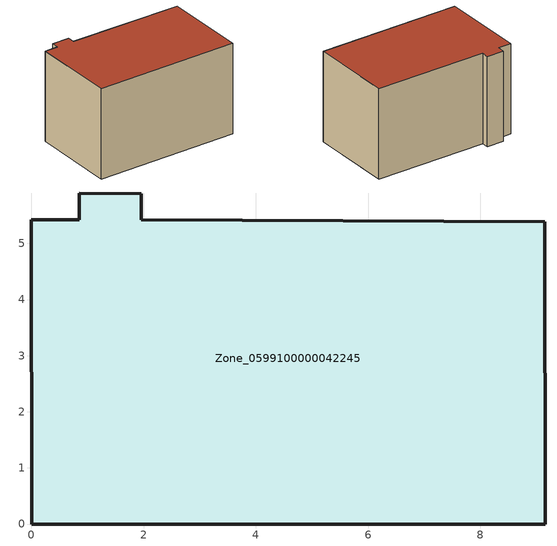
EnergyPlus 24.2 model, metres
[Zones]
Zone_0599100000042245
 floor ground (C_G): 0,0 0,5.42 0.85,5.42 0.85,5.9 1.96,5.89 1.96,5.42 9.15,5.39 9.15,0 z0
 wall outside (C_F): 9.15,0 9.15,5.39 1.96,5.42 1.96,5.89 0.85,5.9 0.85,5.42 0,5.42 0,0 9.15,0 z0:5.82
 roof outside (C_R): 0,5.42 0,0 9.15,0 9.15,5.39 1.96,5.42 1.96,5.89 0.85,5.9 0.85,5.42 z5.82
[BUILDING]
Pand.0599100000042245: North Axis=0; Terrain=City; Loads Convergence Tolerance Value=0.04; Temperature Convergence Tolerance Value=0.4; Solar Distribution=FullExterior; Maximum Number of Warmup Days=25; Minimum Number of Warmup Days=1
[Site:Location]
Rotterdam.The.Hague.AP_ZH_NLD Design_Conditions: Latitude=51.96; Longitude=4.45; Time Zone=1; Elevation=-4.5
[SITE:GROUNDTEMPERATURE:BUILDINGSURFACE]
18, 18, 18, 18, 18, 18, 18, 18, 18, 18, 18, 18
[MATERIAL] Thermal Absorptance=0.9; Solar Absorptance=0.7; Visible Absorptance=0.7
Name | Roughness | Thickness | Conductivity | Density | Specific Heat
G.TC.1946-1964 | MediumSmooth | 0.15 | 1 | 540 | 1210
F.TC.1946-1964 | Rough | 0.3 | 0.857143 | 1920 | 840
R.TC.1946-1964 | MediumRough | 0.2 | 0.235294 | 1500 | 1000
[CONSTRUCTION]
C_G: G.TC.1946-1964
C_F: F.TC.1946-1964
C_R: R.TC.1946-1964
[ZONE]
Zone_0599100000042245: Type=1; Multiplier=1; Ceiling Height=Autocalculate; Volume=Autocalculate; Floor Area=autocalculate; Part of Total Floor Area=Yes
[ZONEINFILTRATION:DESIGNFLOWRATE]
Infil_Zone_0599100000042245: Zone or ZoneList or Space or SpaceList=Zone_0599100000042245; Schedule=AlwaysOn; Design Flow Rate Calculation Method=Flow/Area; Flow Rate per Floor Area=0.003; Constant Term Coefficient=1; Temperature Term Coefficient=0; Velocity Term Coefficient=0; Velocity Squared Term Coefficient=0
[HVACTEMPLATE:ZONE:IDEALLOADSAIRSYSTEM]
Zone_0599100000042245: Maximum Heating Supply Air Temperature=50; Minimum Cooling Supply Air Temperature=13; Maximum Heating Supply Air Humidity Ratio=0.0156; Minimum Cooling Supply Air Humidity Ratio=0.0077; Heating Limit=NoLimit; Cooling Limit=NoLimit; Dehumidification Control Type=ConstantSensibleHeatRatio; Cooling Sensible Heat Ratio=0.7; Dehumidification Setpoint=60; Humidification Control Type=None; Humidification Setpoint=30; Outdoor Air Method=None; Outdoor Air Flow Rate per Person=0.00944; Outdoor Air Flow Rate per Zone Floor Area=0; Outdoor Air Flow Rate per Zone=0; Demand Controlled Ventilation Type=None; Outdoor Air Economizer Type=NoEconomizer; Heat Recovery Type=None; Sensible Heat Recovery Effectiveness=0.7; Latent Heat Recovery Effectiveness=0.65
[ZONECONTROL:THERMOSTAT]
ThermostatControl_Zone_0599100000042245: Zone or ZoneList=Zone_0599100000042245; Control Type Schedule=DualSetpointControlType; Control 1=Thermostat_Zone_0599100000042245; Temperature Difference Between Cutout And Setpoint=0
[THERMOSTATSETPOINT:DUALSETPOINT]
Thermostat_Zone_0599100000042245: Heating Setpoint Temperature Schedule=HeatingSetpoint_Zone_0599100000042245; Cooling Setpoint Temperature Schedule=CoolingSetpoint_Zone_0599100000042245
[SCHEDULE:COMPACT]
HeatingSetpoint_Zone_0599100000042245: Through: 12/31, For: AllDays, Until: 24:00, 21
CoolingSetpoint_Zone_0599100000042245: Through: 12/31, For: AllDays, Until: 24:00, 24
DualSetpointControlType: Through: 12/31, For: AllDays, Until: 24:00, 4
AlwaysOn: Through: 12/31, For: AllDays, Until: 24:00, 1
